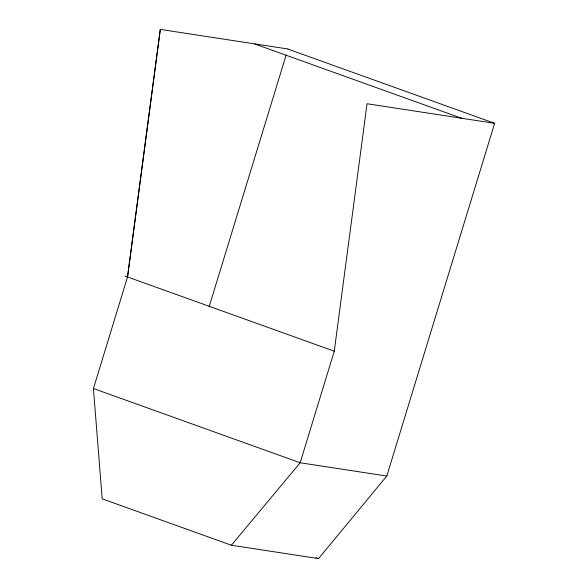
<?xml version="1.0" encoding="UTF-8"?>
<svg xmlns="http://www.w3.org/2000/svg" width="588" height="588" viewBox="0 0 588 588"><rect width="100%" height="100%" fill="white"/><g stroke="black" fill="none" stroke-linecap="round" stroke-linejoin="round"><path stroke-width="0.88" d="M386.801 476.045L318.542 558.6L231.385 545.23L102.18 498.83L93.426 388.514L300.159 462.756L386.801 476.045L494.64 123.311L287.907 49.069M93.418 388.595L127.53 276.963L160.281 29.4L287.98 48.988M127.53 276.963L160.318 29.496M231.385 545.23L300.159 462.756L334.263 351.205L367.044 103.738L494.64 123.311M209.041 307.039L286.106 55.132M254.832 43.997L461.565 118.239M124.95 276.037L334.263 351.205M315.962 557.674L318.542 558.6"/></g></svg>
